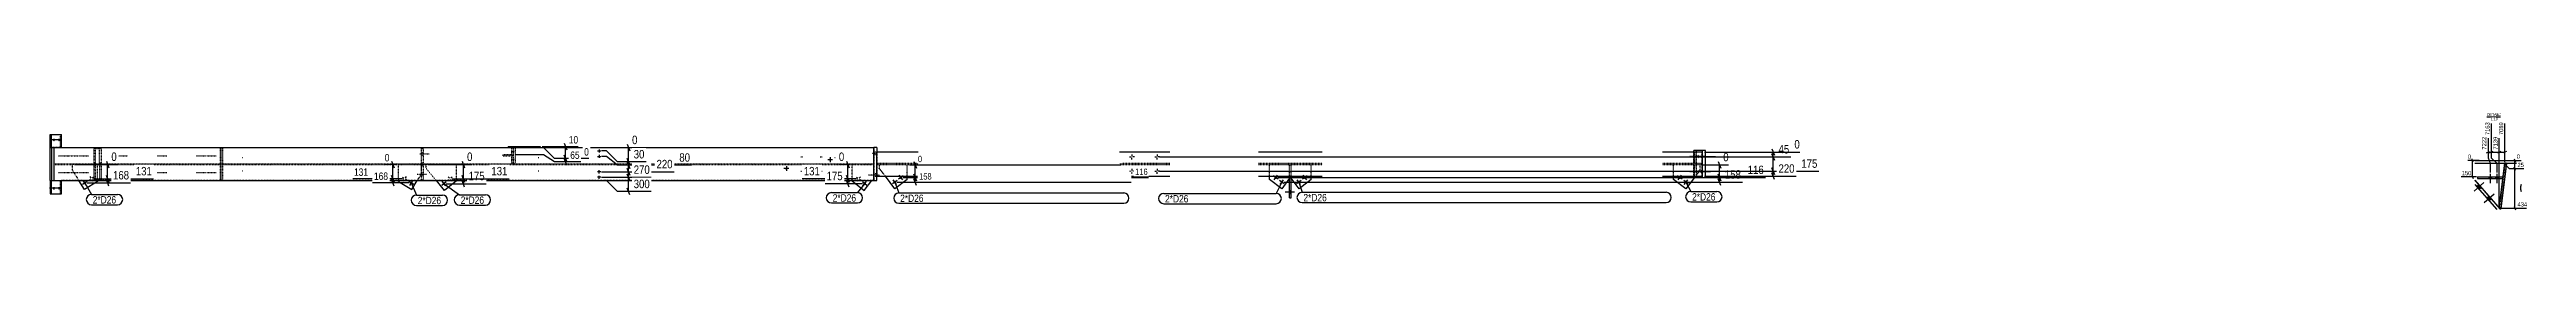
# Model space of a CAD drawing. Header units: millimetres. Extents: x 20 to 109594, y 16 to 5254.
# Drawn here: x 87003 to 109594, y 40 to 920 of the extents above; entities that cross this region are included whole.
import ezdxf

# ---------------------------------------------------------------- set-up
doc = ezdxf.new("R2010")
doc.units = ezdxf.units.MM
doc.linetypes.add('DXK_LINE_DOT2', pattern=[3.9198, 1.9599, -1.9599])
for name, color, linetype in [('MÅLSÆTNING', 7, 'Continuous'), ('STÅL', 7, 'Continuous'), ('TEKST', 7, 'Continuous')]:
    doc.layers.add(name, color=color, linetype=linetype)
doc.styles.add('Arial Narrow', font='ARIALN.TTF', dxfattribs={"height": 0.2})

msp = doc.modelspace()

# ---------------------------------------------------------------- hatches: boundary and pattern name
at = {"layer": 'STÅL', "linetype": 'Continuous'}
for color, points in [(96, [(87035, 676), (87035, 679), (87035, 681), (87036, 684), (87038, 686), (87039, 687), (87041, 688), (87042, 689), (87044, 689), (87046, 688), (87048, 687), (87049, 686), (87050, 684), (87051, 681), (87052, 679), (87052, 676), (87052, 673), (87051, 671), (87050, 668), (87049, 666), (87048, 665), (87046, 664), (87044, 663), (87042, 663), (87041, 664), (87039, 665), (87038, 666), (87036, 668), (87035, 671), (87035, 673)]), (96, [(87081, 676), (87081, 679), (87082, 681), (87083, 684), (87084, 686), (87085, 687), (87087, 688), (87089, 689), (87091, 689), (87092, 688), (87094, 687), (87095, 686), (87097, 684), (87098, 681), (87098, 679), (87098, 676), (87098, 673), (87098, 671), (87097, 668), (87095, 666), (87094, 665), (87092, 664), (87091, 663), (87089, 663), (87087, 664), (87085, 665), (87084, 666), (87083, 668), (87082, 671), (87081, 673)]), (4, [(92023, 576, -1), (92009, 576, -1)]), (4, [(92023, 526, -1), (92009, 526, -1)]), (96, [(94134, 496, -1), (94112, 496, -1)]), (96, [(102045, 526), (102045, 523), (102045, 519), (102044, 516), (102043, 514), (102042, 512), (102041, 510), (102040, 510), (102039, 510), (102038, 510), (102037, 512), (102036, 514), (102035, 516), (102034, 519), (102034, 523), (102034, 526), (102034, 529), (102034, 533), (102035, 536), (102036, 538), (102037, 540), (102038, 542), (102039, 542), (102040, 542), (102041, 542), (102042, 540), (102043, 538), (102044, 536), (102045, 533), (102045, 529)]), (96, [(102069, 526), (102069, 523), (102069, 519), (102069, 516), (102069, 514), (102068, 512), (102068, 510), (102068, 510), (102067, 510), (102067, 510), (102066, 512), (102066, 514), (102066, 516), (102066, 519), (102065, 523), (102065, 526), (102065, 529), (102066, 533), (102066, 536), (102066, 538), (102066, 540), (102067, 542), (102067, 542), (102068, 542), (102068, 542), (102068, 540), (102069, 538), (102069, 536), (102069, 533), (102069, 529)]), (96, [(87035, 236), (87035, 239), (87035, 241), (87036, 244), (87038, 246), (87039, 247), (87041, 248), (87042, 249), (87044, 249), (87046, 248), (87048, 247), (87049, 246), (87050, 244), (87051, 241), (87052, 239), (87052, 236), (87052, 233), (87051, 231), (87050, 228), (87049, 226), (87048, 225), (87046, 224), (87044, 223), (87042, 223), (87041, 224), (87039, 225), (87038, 226), (87036, 228), (87035, 231), (87035, 233)]), (96, [(87081, 236), (87081, 239), (87082, 241), (87083, 244), (87084, 246), (87085, 247), (87087, 248), (87089, 249), (87091, 249), (87092, 248), (87094, 247), (87095, 246), (87097, 244), (87098, 241), (87098, 239), (87098, 236), (87098, 233), (87098, 231), (87097, 228), (87095, 226), (87094, 225), (87092, 224), (87091, 223), (87089, 223), (87087, 224), (87085, 225), (87084, 226), (87083, 228), (87082, 231), (87081, 233)]), (96, [(87314, 278, -1), (87336, 292, -1)]), (96, [(90291, 292, -1), (90313, 278, -1)]), (96, [(90591, 270, -1), (90611, 286, -1)]), (4, [(92009, 386, -1), (92023, 386, -1)]), (4, [(92009, 336, -1), (92023, 336, -1)]), (96, [(93734, 416, -1), (93712, 416, -1)]), (96, [(94426, 286, -1), (94446, 270, -1)]), (96, [(94701, 285, -1), (94722, 300, -1)]), (96, [(94758, 326, -1), (94779, 342, -1)]), (96, [(98176, 342, -1), (98197, 326, -1)]), (96, [(98232, 300, -1), (98253, 285, -1)]), (96, [(98387, 285, -1), (98408, 300, -1)]), (96, [(98443, 326, -1), (98464, 342, -1)]), (96, [(101861, 342, -1), (101882, 326, -1)]), (96, [(101918, 300, -1), (101939, 285, -1)]), (96, [(102045, 386), (102045, 383), (102045, 379), (102044, 376), (102043, 374), (102042, 372), (102041, 370), (102040, 370), (102039, 370), (102038, 370), (102037, 372), (102036, 374), (102035, 376), (102034, 379), (102034, 383), (102034, 386), (102034, 389), (102034, 393), (102035, 396), (102036, 398), (102037, 400), (102038, 402), (102039, 402), (102040, 402), (102041, 402), (102042, 400), (102043, 398), (102044, 396), (102045, 393), (102045, 389)]), (96, [(102073, 386), (102073, 383), (102072, 379), (102072, 376), (102071, 374), (102070, 372), (102069, 370), (102068, 370), (102067, 370), (102066, 370), (102065, 372), (102064, 374), (102063, 376), (102062, 379), (102062, 383), (102062, 386), (102062, 389), (102062, 393), (102063, 396), (102064, 398), (102065, 400), (102066, 402), (102067, 402), (102068, 402), (102069, 402), (102070, 400), (102071, 398), (102072, 396), (102072, 393), (102073, 389)]), (96, [(109138, 253), (109160, 228), (109178, 245), (109157, 269)]), (96, [(109138, 253), (109160, 228), (109178, 245), (109157, 269)]), (96, [(109276, 339), (109250, 339), (109250, 324), (109276, 324)]), (96, [(109336, 339), (109310, 339), (109310, 324), (109336, 324)]), (4, [(98312, 213), (98312, 187), (98327, 187), (98327, 213)]), (4, [(98312, 213), (98312, 187), (98327, 187), (98327, 213)]), (96, [(109231, 148), (109252, 123), (109271, 140), (109249, 165)]), (96, [(109231, 148), (109252, 123), (109271, 140), (109249, 165)])]:
    msp.add_hatch(color=color, dxfattribs=at).paths.add_polyline_path(points)

# ---------------------------------------------------------------- linework, layer by layer
at = {"layer": 'MÅLSÆTNING', "color": 7, "linetype": 'Continuous'}
for p, q in [((109243, 693), (109243, 514)), ((87230, 453), (87616, 453)), ((87521, 483), (87545, 423)), ((87533, 322), (87533, 453)), ((90167, 453), (90060, 453)), ((90121, 483), (90145, 423)), ((90133, 322), (90133, 453)), ((91497, 616), (91824, 616)), ((91509, 606), (91497, 606)), ((91509, 606), (91497, 606)), ((91609, 506), (91509, 606)), ((91609, 506), (91509, 606)), ((91609, 476), (91509, 541)), ((91921, 506), (91609, 506)), ((91921, 506), (91609, 506)), ((91850, 476), (91609, 476)), ((91697, 646), (91721, 586)), ((91721, 476), (91697, 536)), ((91721, 446), (91697, 506)), ((91709, 506), (91709, 616)), ((91709, 476), (91709, 506)), ((92082, 576), (92036, 576)), ((92082, 576), (92036, 576)), ((92082, 526), (92036, 526)), ((92082, 526), (92036, 526)), ((92069, 606), (92365, 606)), ((92182, 476), (92082, 576)), ((92182, 476), (92082, 576)), ((92182, 446), (92082, 526)), ((92182, 446), (92082, 526)), ((92443, 476), (92182, 476)), ((92443, 476), (92182, 476)), ((92270, 636), (92294, 576)), ((92294, 446), (92270, 506)), ((92270, 506), (92294, 446)), ((92294, 416), (92270, 476)), ((92282, 476), (92282, 606)), ((92282, 446), (92282, 476)), ((94303, 453), (94202, 453)), ((94273, 483), (94297, 423)), ((94285, 322), (94285, 453)), ((94885, 480), (94909, 420)), ((97125, 521), (102884, 521)), ((102711, 551), (102735, 491)), ((102723, 391), (102723, 521)), ((109228, 558), (109258, 570)), ((109243, 564), (109273, 564)), ((109243, 514), (109263, 464)), ((109288, 570), (109258, 558)), ((109263, 464), (109263, 379)), ((109273, 514), (109323, 464)), ((109323, 464), (109323, 379)), ((109323, 464), (109323, 379)), ((109438, 414), (109388, 464)), ((109388, 464), (109407, 464)), ((109433, 489), (109530, 489)), ((109482, 504), (109494, 474)), ((109488, 414), (109488, 489)), ((87345, 285), (87742, 285)), ((87404, 322), (87950, 322)), ((87404, 322), (87950, 322)), ((87545, 292), (87521, 352)), ((87521, 352), (87545, 292)), ((87545, 255), (87521, 315)), ((87533, 285), (87533, 322)), ((90223, 322), (89768, 322)), ((90223, 322), (89768, 322)), ((90282, 285), (89950, 285)), ((90145, 292), (90121, 352)), ((90121, 352), (90145, 292)), ((90145, 255), (90121, 315)), ((90133, 285), (90133, 322)), ((90621, 278), (90986, 278)), ((90675, 322), (91194, 322)), ((90765, 352), (90789, 292)), ((90789, 248), (90765, 308)), ((90777, 278), (90777, 322)), ((92036, 336), (92491, 336)), ((92082, 306), (92064, 306)), ((92182, 206), (92082, 306)), ((92859, 446), (92182, 446)), ((92294, 306), (92270, 366)), ((92270, 366), (92294, 306)), ((92294, 176), (92270, 236)), ((92282, 206), (92282, 336)), ((94362, 322), (93868, 322)), ((94362, 322), (93868, 322)), ((94416, 278), (94076, 278)), ((94297, 292), (94273, 352)), ((94273, 352), (94297, 292)), ((94297, 248), (94273, 308)), ((94285, 278), (94285, 322)), ((94732, 292), (96869, 292)), ((94788, 334), (97025, 334)), ((94788, 334), (97025, 334)), ((94846, 450), (96774, 450)), ((94909, 304), (94885, 364)), ((94909, 262), (94885, 322)), ((94897, 334), (94897, 450)), ((94897, 292), (94897, 334)), ((97125, 391), (103141, 391)), ((98207, 334), (102652, 334)), ((98263, 292), (102444, 292)), ((102222, 364), (102246, 304)), ((102246, 262), (102222, 322)), ((102234, 292), (102234, 334)), ((102735, 361), (102711, 421)), ((109138, 339), (108997, 339)), ((109095, 354), (109107, 324)), ((109569, 414), (109438, 414)), ((109494, 399), (109482, 429)), ((92491, 206), (92182, 206)), ((109356, 55), (109593, 55)), ((109482, 70), (109494, 40))]:
    msp.add_line(p, q, dxfattribs=at)
at = {"layer": 'STÅL', "color": 2, "linetype": 'Continuous'}
for p, q in [((87009, 606), (87009, 726)), ((87009, 726), (87113, 726)), ((87020, 606), (87020, 726)), ((87113, 606), (87113, 726)), ((87005, 606), (87005, 306)), ((87005, 606), (87046, 606)), ((87024, 306), (87024, 606)), ((87046, 306), (87046, 606)), ((87046, 606), (94522, 606)), ((94522, 306), (94522, 606)), ((94547, 606), (94522, 606)), ((94547, 606), (94547, 566)), ((94926, 566), (94547, 566)), ((94547, 346), (94547, 566)), ((97220, 566), (96760, 566)), ((98611, 566), (98029, 566)), ((102078, 566), (101714, 566)), ((102105, 581), (101999, 581)), ((101999, 566), (101999, 581)), ((102078, 346), (102078, 566)), ((102080, 331), (102080, 581)), ((102105, 331), (102105, 581)), ((109122, 489), (109546, 489)), ((109122, 464), (109546, 464)), ((109346, 55), (109397, 464)), ((109412, 463), (109361, 53)), ((109403, 464), (109412, 463)), ((87005, 306), (87046, 306)), ((87009, 306), (87009, 186)), ((87020, 186), (87020, 306)), ((87046, 306), (94522, 306)), ((87113, 186), (87113, 306)), ((94522, 306), (94547, 306)), ((94547, 306), (94547, 346)), ((94547, 346), (94926, 346)), ((96760, 346), (97220, 346)), ((98029, 346), (98611, 346)), ((101714, 346), (102078, 346)), ((102105, 331), (102004, 331)), ((109122, 309), (109357, 43)), ((109122, 271), (109323, 43)), ((109148, 339), (109379, 339)), ((109148, 339), (109148, 324)), ((109148, 324), (109379, 324)), ((109260, 339), (109260, 324)), ((109379, 339), (109379, 324)), ((109546, 271), (109540, 250)), ((109540, 250), (109540, 227)), ((109540, 227), (109546, 208)), ((87009, 186), (87113, 186)), ((109361, 53), (109346, 55))]:
    msp.add_line(p, q, dxfattribs=at)
at = {"layer": 'STÅL', "color": 7, "linetype": 'DXK_LINE_DOT2'}
for p, q in [((87102, 606), (87102, 726)), ((87113, 606), (87009, 606)), ((87046, 606), (88564, 606)), ((87046, 459), (87409, 459)), ((87046, 453), (87046, 459)), ((87046, 453), (87210, 453)), ((87440, 453), (90187, 453)), ((87472, 459), (94522, 459)), ((87602, 453), (87602, 459)), ((87780, 453), (87780, 459)), ((88548, 453), (88548, 459)), ((88563, 306), (88563, 606)), ((88564, 606), (94525, 606)), ((88564, 306), (88564, 606)), ((88569, 306), (88569, 606)), ((88581, 606), (88581, 306)), ((90394, 453), (90434, 453)), ((90395, 459), (90395, 599)), ((90395, 599), (90410, 599)), ((90395, 467), (90410, 467)), ((90395, 313), (90395, 453)), ((90410, 599), (90410, 459)), ((90410, 453), (90410, 313)), ((90714, 453), (94323, 453)), ((92709, 453), (92709, 459)), ((92887, 453), (92887, 459)), ((93009, 453), (93009, 459)), ((93187, 453), (93187, 459)), ((93309, 453), (93309, 459)), ((93487, 459), (93487, 453)), ((94520, 306), (94520, 606)), ((94522, 606), (94522, 453)), ((94525, 306), (94525, 606)), ((94547, 566), (94547, 346)), ((94926, 462), (94547, 462)), ((97220, 462), (96760, 462)), ((98611, 462), (98029, 462)), ((102072, 462), (101714, 462)), ((101999, 331), (101999, 566)), ((102004, 346), (102004, 566)), ((102006, 566), (102006, 486)), ((102006, 486), (102007, 477)), ((102007, 477), (102007, 469)), ((102007, 469), (102008, 464)), ((102008, 464), (102009, 462)), ((102024, 331), (102024, 581)), ((102072, 462), (102074, 464)), ((102074, 464), (102075, 469)), ((102075, 486), (102075, 566)), ((102075, 477), (102075, 486)), ((102075, 469), (102075, 477)), ((109122, 464), (109546, 464)), ((109397, 465), (109346, 55)), ((109361, 53), (109412, 463)), ((109396, 457), (109411, 455)), ((109412, 463), (109397, 465)), ((87009, 306), (87113, 306)), ((87102, 186), (87102, 306)), ((88564, 306), (87113, 306)), ((94525, 306), (88564, 306)), ((90395, 445), (90410, 445)), ((90410, 313), (90395, 313)), ((94522, 328), (94522, 306)), ((94926, 450), (94547, 450)), ((97220, 450), (96760, 450)), ((98611, 450), (98029, 450)), ((102072, 450), (101714, 450)), ((102004, 331), (101999, 331)), ((102007, 435), (102006, 426)), ((102006, 346), (102006, 426)), ((102008, 448), (102007, 443)), ((102007, 443), (102007, 435)), ((102009, 450), (102008, 448)), ((102074, 448), (102072, 450)), ((102075, 443), (102074, 448)), ((102075, 435), (102075, 443)), ((102075, 426), (102075, 435)), ((102075, 346), (102075, 426)), ((109122, 309), (109357, 43)), ((109346, 55), (109361, 53)), ((109347, 63), (109362, 61))]:
    msp.add_line(p, q, dxfattribs=at)
at = {"layer": 'STÅL', "color": 96, "linetype": 'Continuous'}
for p, q in [((87067, 676), (87003, 676)), ((87113, 676), (87049, 676)), ((94145, 496), (94101, 496)), ((94123, 518), (94123, 474)), ((102108, 526), (101990, 526)), ((102049, 526), (102196, 526)), ((87067, 236), (87003, 236)), ((87113, 236), (87050, 236)), ((87347, 299), (87303, 271)), ((87339, 263), (87311, 307)), ((87362, 308), (87377, 318)), ((87371, 344), (87380, 329)), ((87398, 300), (87389, 315)), ((87406, 336), (87392, 327)), ((90221, 336), (90235, 327)), ((90229, 300), (90238, 315)), ((90257, 344), (90247, 329)), ((90265, 308), (90250, 318)), ((90324, 271), (90280, 299)), ((90289, 263), (90316, 307)), ((90621, 295), (90580, 262)), ((90617, 258), (90584, 298)), ((90635, 306), (90648, 317)), ((90639, 342), (90650, 329)), ((90672, 302), (90661, 315)), ((90675, 338), (90662, 328)), ((93745, 416), (93701, 416)), ((93723, 438), (93723, 394)), ((94362, 338), (94375, 328)), ((94365, 302), (94376, 315)), ((94398, 342), (94387, 329)), ((94402, 306), (94389, 317)), ((94457, 262), (94416, 295)), ((94420, 258), (94453, 298)), ((94733, 308), (94691, 277)), ((94727, 272), (94696, 313)), ((94789, 349), (94747, 319)), ((94784, 313), (94753, 355)), ((98208, 319), (98166, 349)), ((98171, 313), (98202, 355)), ((98264, 277), (98222, 308)), ((98227, 272), (98258, 313)), ((98418, 308), (98376, 277)), ((98412, 272), (98382, 313)), ((98474, 349), (98432, 319)), ((98469, 313), (98438, 355)), ((101893, 319), (101851, 349)), ((101856, 313), (101887, 355)), ((101949, 277), (101907, 308)), ((101913, 272), (101944, 313)), ((102108, 386), (101990, 386)), ((102151, 386), (102003, 386)), ((109116, 211), (109205, 290)), ((109116, 211), (109205, 290)), ((109138, 253), (109157, 269)), ((109138, 253), (109157, 269)), ((109160, 228), (109178, 245)), ((109160, 228), (109178, 245)), ((109250, 339), (109250, 324)), ((109263, 369), (109263, 284)), ((109276, 339), (109276, 324)), ((109310, 339), (109310, 324)), ((109323, 369), (109323, 284)), ((109336, 339), (109336, 324)), ((109209, 107), (109298, 185)), ((109209, 107), (109298, 185)), ((109231, 148), (109249, 165)), ((109231, 148), (109249, 165)), ((109252, 123), (109271, 140)), ((109252, 123), (109271, 140))]:
    msp.add_line(p, q, dxfattribs=at)
at = {"layer": 'STÅL', "color": 96, "linetype": 'DXK_LINE_DOT2'}
for p, q in [((87085, 531), (87174, 531)), ((87177, 531), (87266, 531)), ((87270, 531), (87359, 531)), ((87627, 531), (87716, 531)), ((87984, 531), (88074, 531)), ((88341, 531), (88430, 531)), ((88434, 531), (88523, 531)), ((88759, 516), (88765, 516)), ((91214, 571), (91242, 571)), ((91214, 501), (91242, 501)), ((91460, 516), (91466, 516)), ((94161, 516), (94167, 516)), ((94507, 556), (94547, 556)), ((94522, 569), (94547, 569)), ((94522, 543), (94547, 543)), ((102080, 526), (101962, 526)), ((87085, 381), (87174, 381)), ((87177, 381), (87266, 381)), ((87270, 381), (87359, 381)), ((87627, 381), (87716, 381)), ((87984, 381), (88074, 381)), ((88341, 381), (88430, 381)), ((88434, 381), (88523, 381)), ((88759, 396), (88765, 396)), ((90440, 363), (90355, 363)), ((90410, 376), (90395, 376)), ((90410, 350), (90395, 350)), ((91460, 396), (91466, 396)), ((94161, 396), (94167, 396)), ((94577, 356), (94472, 356)), ((94547, 369), (94522, 369)), ((94547, 343), (94522, 343)), ((102080, 386), (101962, 386))]:
    msp.add_line(p, q, dxfattribs=at)
at = {"layer": 'STÅL', "color": 30, "linetype": 'DXK_LINE_DOT2'}
for p, q in [((87440, 453), (87210, 453)), ((87210, 453), (87210, 403)), ((87408, 599), (87408, 467)), ((87408, 599), (87473, 599)), ((87408, 467), (87409, 459)), ((87408, 467), (87423, 467)), ((87408, 445), (87409, 453)), ((87409, 459), (87472, 459)), ((87409, 453), (87472, 453)), ((87423, 467), (87423, 599)), ((87424, 459), (87423, 467)), ((87423, 445), (87424, 453)), ((87440, 306), (87440, 453)), ((87457, 459), (87458, 467)), ((87458, 445), (87457, 453)), ((87458, 467), (87458, 599)), ((87458, 467), (87473, 467)), ((87473, 467), (87472, 459)), ((87472, 453), (87473, 445)), ((87473, 599), (87473, 467)), ((90187, 453), (90394, 453)), ((90187, 306), (90187, 453)), ((90394, 365), (90394, 453)), ((90714, 453), (90434, 453)), ((90434, 453), (90434, 423)), ((90714, 305), (90714, 453)), ((91234, 541), (91136, 541)), ((91136, 541), (91136, 531)), ((91136, 531), (91234, 531)), ((91220, 606), (91187, 606)), ((91220, 606), (91249, 606)), ((91220, 466), (91220, 606)), ((91249, 466), (91220, 466)), ((91222, 531), (91222, 541)), ((91234, 466), (91234, 606)), ((91234, 541), (91234, 606)), ((91234, 531), (91234, 541)), ((91234, 466), (91234, 531)), ((91249, 606), (91249, 466)), ((91477, 606), (91249, 606)), ((91331, 606), (91331, 616)), ((94323, 453), (94522, 453)), ((94323, 305), (94323, 453)), ((94522, 328), (94522, 453)), ((87210, 403), (87271, 306)), ((87423, 445), (87408, 445)), ((87408, 445), (87408, 313)), ((87473, 313), (87408, 313)), ((87423, 313), (87423, 445)), ((87473, 445), (87458, 445)), ((87458, 445), (87458, 313)), ((87473, 445), (87473, 313)), ((90357, 306), (90394, 365)), ((90434, 423), (90531, 306)), ((94504, 306), (94522, 328)), ((94569, 450), (94569, 420)), ((94626, 346), (94569, 420)), ((94826, 346), (94826, 450)), ((98129, 346), (98129, 450)), ((98312, 346), (98312, 450)), ((98312, 346), (98312, 450)), ((98327, 346), (98327, 450)), ((98328, 346), (98328, 450)), ((98511, 346), (98511, 450)), ((101814, 346), (101814, 450)), ((102016, 346), (102057, 400)), ((102057, 400), (102057, 450))]:
    msp.add_line(p, q, dxfattribs=at)
at = {"layer": 'STÅL', "color": 4, "linetype": 'DXK_LINE_DOT2'}
for p, q in [((90380, 549), (90465, 549)), ((90395, 562), (90410, 562)), ((90395, 536), (90410, 536)), ((93855, 521), (93873, 521)), ((94032, 521), (94050, 521)), ((93855, 391), (93873, 391)), ((94032, 391), (94050, 391))]:
    msp.add_line(p, q, dxfattribs=at)
at = {"layer": 'STÅL', "color": 4, "linetype": 'Continuous'}
for p, q in [((91187, 616), (91477, 616)), ((91187, 616), (91187, 606)), ((91336, 606), (91336, 616)), ((91477, 616), (91477, 606)), ((92002, 576), (92030, 576)), ((92002, 526), (92030, 526)), ((92016, 590), (92016, 562)), ((92016, 540), (92016, 512)), ((96853, 521), (96868, 521)), ((96875, 543), (96875, 528)), ((96875, 499), (96875, 514)), ((96897, 521), (96882, 521)), ((97083, 521), (97098, 521)), ((97105, 543), (97105, 528)), ((97105, 499), (97105, 514)), ((97127, 521), (97112, 521)), ((87321, 224), (87271, 306)), ((87440, 298), (87321, 224)), ((87440, 306), (87440, 298)), ((90187, 298), (90187, 306)), ((90187, 298), (90306, 224)), ((90306, 224), (90357, 306)), ((90605, 217), (90531, 306)), ((90714, 305), (90605, 217)), ((90714, 306), (90714, 305)), ((92030, 386), (92002, 386)), ((92030, 336), (92002, 336)), ((92016, 372), (92016, 400)), ((92016, 322), (92016, 350)), ((94323, 306), (94323, 305)), ((94323, 305), (94432, 217)), ((94432, 217), (94504, 306)), ((94713, 231), (94626, 346)), ((94826, 315), (94713, 231)), ((94826, 315), (94826, 346)), ((96853, 391), (96868, 391)), ((96875, 413), (96875, 398)), ((96875, 369), (96875, 384)), ((96897, 391), (96882, 391)), ((97083, 391), (97098, 391)), ((97105, 413), (97105, 398)), ((97105, 369), (97105, 384)), ((97127, 391), (97112, 391)), ((98129, 315), (98129, 346)), ((98241, 231), (98129, 315)), ((98312, 328), (98241, 231)), ((98312, 328), (98312, 346)), ((98312, 150), (98312, 346)), ((98327, 150), (98327, 346)), ((98328, 328), (98328, 346)), ((98399, 231), (98328, 328)), ((98511, 315), (98399, 231)), ((98511, 315), (98511, 346)), ((101814, 315), (101814, 346)), ((101927, 231), (101814, 315)), ((102016, 346), (101927, 231)), ((98357, 200), (98272, 200)), ((98357, 200), (98272, 200)), ((98327, 213), (98312, 213)), ((98327, 213), (98312, 213)), ((98327, 187), (98312, 187)), ((98327, 187), (98312, 187)), ((98312, 150), (98327, 150))]:
    msp.add_line(p, q, dxfattribs=at)
at = {"layer": 'TEKST', "color": 246, "linetype": 'Continuous'}
msp.add_line((109233, 887), (109356, 887), dxfattribs=at)

# ---------------------------------------------------------------- next in the draw order: wipeouts: each hides what was drawn before it
at = {"color": 0, "linetype": 'Continuous'}
for points, layer in [([(91838, 630), (91838, 728), (91725, 728), (91725, 630)], 'MÅLSÆTNING'), ([(92381, 622), (92381, 734), (92300, 734), (92300, 622)], 'MÅLSÆTNING'), ([(87632, 469), (87632, 581), (87551, 581), (87551, 469)], 'MÅLSÆTNING'), ([(90117, 467), (90117, 565), (90046, 565), (90046, 467)], 'MÅLSÆTNING'), ([(94267, 469), (94267, 581), (94186, 581), (94186, 469)], 'MÅLSÆTNING'), ([(96786, 462), (96786, 546), (94911, 546), (94911, 462)], 'MÅLSÆTNING'), ([(102885, 537), (102885, 649), (102756, 649), (102756, 537)], 'MÅLSÆTNING'), ([(109538, 497), (109538, 553), (109497, 553), (109497, 497)], 'MÅLSÆTNING'), ([(87952, 338), (87952, 450), (87774, 450), (87774, 338)], 'MÅLSÆTNING'), ([(89922, 336), (89922, 434), (89766, 434), (89766, 336)], 'MÅLSÆTNING'), ([(91195, 338), (91195, 450), (91017, 450), (91017, 338)], 'MÅLSÆTNING'), ([(94045, 338), (94045, 450), (93866, 450), (93866, 338)], 'MÅLSÆTNING'), ([(109329, 895), (109329, 920), (109233, 920), (109233, 895)], 'TEKST')]:
    msp.add_wipeout(points, dxfattribs=at).dxf.layer = layer
at = {"color": 0}
for points in [[(87611, 98), (87611, 168), (87397, 168), (87397, 98)], [(90966, 95), (90966, 165), (90753, 165), (90753, 95)], [(96788, 112), (96788, 182), (94761, 182), (94761, 112)], [(98179, 108), (98179, 178), (97177, 178), (97177, 108)], [(101735, 118), (101735, 188), (98439, 188), (98439, 118)]]:
    msp.add_wipeout(points, dxfattribs=at).dxf.layer = 'TEKST'

# ---------------------------------------------------------------- next in the draw order: linework, layer by layer
at = {"layer": 'MÅLSÆTNING', "color": 7, "linetype": 'Continuous'}
for p, q in [((91509, 541), (91254, 541)), ((91697, 536), (91721, 476)), ((109438, 414), (109388, 464)), ((109388, 464), (109407, 464)), ((94885, 364), (94909, 304)), ((109569, 414), (109438, 414)), ((109494, 399), (109482, 429)), ((109488, 55), (109488, 414))]:
    msp.add_line(p, q, dxfattribs=at)

# ---------------------------------------------------------------- next in the draw order: texts
at = {"layer": 'MÅLSÆTNING', "color": 3, "linetype": 'Continuous', "style": 'Arial Narrow'}
for s, height, p in [('10', 66.8, (91739, 644)), ('0', 76.4, (92316, 638)), ('0', 76.4, (87567, 485)), ('0', 66.8, (90060, 481)), ('0', 76.4, (94202, 485)), ('0', 57.3, (94923, 474)), ('45', 76.4, (102772, 553)), ('0', 38.2, (109505, 505))]:
    msp.add_text(s, height=height, dxfattribs=at).set_placement(p)

# ---------------------------------------------------------------- next in the draw order: wipeouts: each hides what was drawn before it
at = {"color": 0, "linetype": 'Continuous'}
for points, layer in [([(102653, 350), (102653, 462), (102475, 462), (102475, 350)], 'MÅLSÆTNING'), ([(90987, 294), (90987, 406), (90809, 406), (90809, 294)], 'MÅLSÆTNING'), ([(97026, 346), (97026, 430), (96892, 430), (96892, 346)], 'MÅLSÆTNING'), ([(109356, 895), (109356, 920), (109337, 920), (109337, 895)], 'TEKST')]:
    msp.add_wipeout(points, dxfattribs=at).dxf.layer = layer
at = {"color": 0}
for points in [[(87611, 98), (87611, 168), (87397, 168), (87397, 98)], [(90966, 95), (90966, 165), (90753, 165), (90753, 95)], [(96788, 112), (96788, 182), (94761, 182), (94761, 112)], [(98179, 108), (98179, 178), (97177, 178), (97177, 108)], [(101735, 118), (101735, 188), (98439, 188), (98439, 118)]]:
    msp.add_wipeout(points, dxfattribs=at).dxf.layer = 'TEKST'

# ---------------------------------------------------------------- next in the draw order: linework, layer by layer
at = {"layer": 'MÅLSÆTNING', "color": 7, "linetype": 'Continuous'}
for p, q in [((90454, 453), (90859, 453)), ((90765, 483), (90789, 423)), ((90777, 322), (90777, 453)), ((102711, 596), (102735, 536)), ((102735, 491), (102711, 551)), ((102723, 521), (102723, 566)), ((90675, 322), (91194, 322)), ((90789, 292), (90765, 352)), ((102711, 421), (102735, 361)), ((102735, 316), (102711, 376)), ((102723, 346), (102723, 391))]:
    msp.add_line(p, q, dxfattribs=at)
at = {"layer": 'TEKST', "color": 7, "linetype": 'Continuous'}
for p, q in [((87325, 285), (87385, 180)), ((90601, 278), (90741, 177)), ((94712, 292), (94749, 194)), ((98243, 292), (98191, 190)), ((98397, 292), (98427, 200)), ((87385, 180), (87623, 180)), ((87385, 86), (87623, 86)), ((90741, 177), (90978, 177)), ((90741, 83), (90978, 83)), ((94749, 100), (96800, 100)), ((97165, 190), (98191, 190)), ((97165, 96), (98191, 96)), ((98427, 200), (101747, 200)), ((98427, 106), (101747, 106))]:
    msp.add_line(p, q, dxfattribs=at)
for centre, start, end in [((87385, 133), 90, 270), ((87623, 133), 270, 90), ((90741, 130), 90, 270), ((90978, 130), 270, 90), ((94749, 147), 90, 270), ((97165, 143), 90, 270), ((98191, 143), 270, 90), ((98427, 153), 90, 270), ((101747, 153), 270, 90)]:
    msp.add_arc(centre, 47, start, end, dxfattribs=at)

# ---------------------------------------------------------------- next in the draw order: texts
at = {"layer": 'MÅLSÆTNING', "color": 3, "linetype": 'Continuous', "style": 'Arial Narrow'}
for s, p in [('175', (90825, 310)), ('131', (91033, 354))]:
    msp.add_text(s, height=76.4, dxfattribs=at).set_placement(p)
at = {"layer": 'TEKST', "color": 3, "style": 'Arial Narrow'}
for p in [(87397, 98), (90753, 95), (94761, 112), (97177, 108), (98439, 118)]:
    msp.add_text('2*D26', height=66.8, dxfattribs=at).set_placement(p)

# ---------------------------------------------------------------- next in the draw order: wipeouts: each hides what was drawn before it
at = {"color": 0, "linetype": 'Continuous'}
for points, layer in [([(91935, 520), (91935, 618), (91865, 618), (91865, 520)], 'MÅLSÆTNING'), ([(92444, 492), (92444, 604), (92315, 604), (92315, 492)], 'MÅLSÆTNING'), ([(109569, 422), (109569, 478), (109504, 478), (109504, 422)], 'MÅLSÆTNING'), ([(87744, 301), (87744, 413), (87566, 413), (87566, 301)], 'MÅLSÆTNING'), ([(90104, 299), (90104, 397), (89948, 397), (89948, 299)], 'MÅLSÆTNING'), ([(94253, 294), (94253, 406), (94074, 406), (94074, 294)], 'MÅLSÆTNING'), ([(96870, 304), (96870, 388), (94922, 388), (94922, 304)], 'MÅLSÆTNING'), ([(102445, 308), (102445, 420), (102267, 420), (102267, 308)], 'MÅLSÆTNING'), ([(109594, 63), (109594, 119), (109504, 119), (109504, 63)], 'MÅLSÆTNING'), ([(109321, 855), (109321, 880), (109268, 880), (109268, 855)], 'TEKST')]:
    msp.add_wipeout(points, dxfattribs=at).dxf.layer = layer

# ---------------------------------------------------------------- next in the draw order: linework, layer by layer
at = {"layer": 'MÅLSÆTNING', "color": 7, "linetype": 'Continuous'}
for p, q in [((109273, 825), (109273, 514)), ((109397, 474), (109397, 825)), ((92270, 476), (92294, 416)), ((102222, 480), (102246, 420)), ((109412, 570), (109382, 558)), ((92036, 386), (92699, 386)), ((92859, 446), (92182, 446)), ((92294, 356), (92270, 416)), ((92270, 416), (92294, 356)), ((92282, 386), (92282, 446)), ((92282, 336), (92282, 386)), ((98207, 334), (102652, 334)), ((102077, 450), (102317, 450)), ((102098, 346), (102933, 346)), ((102246, 304), (102222, 364)), ((102234, 334), (102234, 450))]:
    msp.add_line(p, q, dxfattribs=at)
at = {"layer": 'TEKST', "color": 7, "linetype": 'Continuous'}
msp.add_line((94749, 194), (96800, 194), dxfattribs=at)
msp.add_arc((96800, 147), 47, 270, 90, dxfattribs=at)

# ---------------------------------------------------------------- next in the draw order: texts
at = {"layer": 'MÅLSÆTNING', "color": 3, "linetype": 'Continuous', "style": 'Arial Narrow'}
for s, height, p in [('30', 76.4, (92331, 508)), ('25', 38.2, (109512, 430)), ('168', 76.4, (87582, 317)), ('131', 76.4, (87790, 354)), ('131', 66.8, (89780, 350)), ('168', 66.8, (89962, 313)), ('131', 76.4, (93882, 354)), ('175', 76.4, (94090, 310)), ('158', 57.3, (94934, 316)), ('116', 57.3, (96904, 358)), ('158', 76.4, (102283, 324)), ('116', 76.4, (102491, 366)), ('434', 38.2, (109512, 71))]:
    msp.add_text(s, height=height, dxfattribs=at).set_placement(p)
at = {"layer": 'TEKST', "color": 96, "linetype": 'Continuous', "style": 'Arial Narrow'}
for s, p in [('DETAIL', (109233, 895)), ('C', (109337, 895)), ('1:10', (109268, 855))]:
    msp.add_text(s, height=23.9, dxfattribs=at).set_placement(p)

# ---------------------------------------------------------------- next in the draw order: wipeouts: each hides what was drawn before it
at = {"color": 0, "linetype": 'Continuous'}
for points in [[(90875, 469), (90875, 581), (90795, 581), (90795, 469)], [(91851, 490), (91851, 588), (91738, 588), (91738, 490)]]:
    msp.add_wipeout(points, dxfattribs=at).dxf.layer = 'MÅLSÆTNING'
at = {"color": 0}
for points in [[(90574, 92), (90574, 162), (90361, 162), (90361, 92)], [(94359, 115), (94359, 185), (94146, 185), (94146, 115)]]:
    msp.add_wipeout(points, dxfattribs=at).dxf.layer = 'TEKST'

# ---------------------------------------------------------------- next in the draw order: texts
at = {"layer": 'MÅLSÆTNING', "color": 3, "linetype": 'Continuous', "style": 'Arial Narrow'}
for s, height, p in [('0', 76.4, (90811, 485)), ('65', 66.8, (91752, 504)), ('0', 66.8, (91879, 534))]:
    msp.add_text(s, height=height, dxfattribs=at).set_placement(p)

# ---------------------------------------------------------------- next in the draw order: wipeouts: each hides what was drawn before it
at = {"color": 0, "linetype": 'Continuous'}
for points in [[(109265, 826), (109209, 826), (109209, 712), (109265, 712)], [(92860, 462), (92860, 574), (92731, 574), (92731, 462)], [(102333, 466), (102333, 578), (102252, 578), (102252, 466)]]:
    msp.add_wipeout(points, dxfattribs=at).dxf.layer = 'MÅLSÆTNING'
at = {"color": 0}
for points in [[(90574, 92), (90574, 162), (90361, 162), (90361, 92)], [(94359, 115), (94359, 185), (94146, 185), (94146, 115)], [(102198, 125), (102198, 195), (101984, 195), (101984, 125)]]:
    msp.add_wipeout(points, dxfattribs=at).dxf.layer = 'TEKST'

# ---------------------------------------------------------------- next in the draw order: linework, layer by layer
at = {"layer": 'MÅLSÆTNING', "color": 7, "linetype": 'Continuous'}
for p, q in [((97125, 521), (102884, 521)), ((102098, 566), (102966, 566)), ((92036, 386), (92699, 386)), ((97125, 391), (103141, 391))]:
    msp.add_line(p, q, dxfattribs=at)
at = {"layer": 'TEKST', "color": 7, "linetype": 'Continuous'}
for p, q in [((90302, 285), (90349, 174)), ((94436, 278), (94371, 197)), ((90349, 174), (90586, 174)), ((90349, 80), (90586, 80)), ((94134, 197), (94371, 197)), ((94134, 103), (94371, 103))]:
    msp.add_line(p, q, dxfattribs=at)
for centre, start, end in [((90349, 127), 90, 270), ((90586, 127), 270, 90), ((94134, 150), 90, 270), ((94371, 150), 270, 90)]:
    msp.add_arc(centre, 47, start, end, dxfattribs=at)

# ---------------------------------------------------------------- next in the draw order: texts
at = {"layer": 'MÅLSÆTNING', "color": 3, "linetype": 'Continuous', "style": 'Arial Narrow'}
for s, p in [('80', (92747, 478)), ('0', (102268, 482))]:
    msp.add_text(s, height=76.4, dxfattribs=at).set_placement(p)
at = {"layer": 'TEKST', "color": 3, "style": 'Arial Narrow'}
for p in [(90361, 92), (94146, 115)]:
    msp.add_text('2*D26', height=66.8, dxfattribs=at).set_placement(p)

# ---------------------------------------------------------------- next in the draw order: wipeouts: each hides what was drawn before it
at = {"color": 0, "linetype": 'Continuous'}
msp.add_wipeout([(109235, 694), (109179, 694), (109179, 580), (109235, 580)], dxfattribs=at).dxf.layer = 'MÅLSÆTNING'
at = {"color": 0}
msp.add_wipeout([(102198, 125), (102198, 195), (101984, 195), (101984, 125)], dxfattribs=at).dxf.layer = 'TEKST'

# ---------------------------------------------------------------- next in the draw order: linework, layer by layer
at = {"layer": 'MÅLSÆTNING', "color": 7, "linetype": 'Continuous'}
for p, q in [((109346, 65), (109346, 693)), ((109162, 489), (109060, 489)), ((109107, 474), (109095, 504)), ((109101, 339), (109101, 489)), ((109258, 558), (109288, 570)), ((109273, 564), (109346, 564)), ((109273, 514), (109323, 464)), ((109331, 558), (109361, 570)), ((109361, 570), (109331, 558)), ((109346, 564), (109397, 564))]:
    msp.add_line(p, q, dxfattribs=at)
at = {"layer": 'TEKST', "color": 7, "linetype": 'Continuous'}
for p, q in [((101928, 292), (101972, 207)), ((101972, 207), (102210, 207)), ((101972, 113), (102210, 113))]:
    msp.add_line(p, q, dxfattribs=at)
for centre, start, end in [((101972, 160), 90, 270), ((102210, 160), 270, 90)]:
    msp.add_arc(centre, 47, start, end, dxfattribs=at)

# ---------------------------------------------------------------- next in the draw order: texts
at = {"layer": 'MÅLSÆTNING', "color": 3, "linetype": 'Continuous', "style": 'Arial Narrow'}
for s, p in [('7222', (109227, 588)), ('7163', (109257, 720))]:
    msp.add_text(s, height=38.2, rotation=90.0002, dxfattribs=at).set_placement(p)
at = {"layer": 'TEKST', "color": 3, "style": 'Arial Narrow'}
msp.add_text('2*D26', height=66.8, dxfattribs=at).set_placement((101984, 125))

# ---------------------------------------------------------------- next in the draw order: wipeouts: each hides what was drawn before it
at = {"color": 0, "linetype": 'Continuous'}
for points in [[(102982, 582), (102982, 694), (102901, 694), (102901, 582)], [(92701, 402), (92701, 514), (92523, 514), (92523, 402)]]:
    msp.add_wipeout(points, dxfattribs=at).dxf.layer = 'MÅLSÆTNING'

# ---------------------------------------------------------------- next in the draw order: linework, layer by layer
at = {"layer": 'MÅLSÆTNING', "color": 7, "linetype": 'Continuous'}
msp.add_line((92036, 336), (92491, 336), dxfattribs=at)

# ---------------------------------------------------------------- next in the draw order: texts
at = {"layer": 'MÅLSÆTNING', "color": 3, "linetype": 'Continuous', "style": 'Arial Narrow'}
for s, p in [('220', (92539, 418)), ('0', (102917, 598))]:
    msp.add_text(s, height=76.4, dxfattribs=at).set_placement(p)

# ---------------------------------------------------------------- next in the draw order: wipeouts: each hides what was drawn before it
at = {"color": 0, "linetype": 'Continuous'}
for points in [[(109389, 826), (109333, 826), (109333, 712), (109389, 712)], [(109092, 497), (109092, 553), (109052, 553), (109052, 497)]]:
    msp.add_wipeout(points, dxfattribs=at).dxf.layer = 'MÅLSÆTNING'

# ---------------------------------------------------------------- next in the draw order: linework, layer by layer
at = {"layer": 'MÅLSÆTNING', "color": 7, "linetype": 'Continuous'}
for p, q in [((109273, 825), (109273, 514)), ((109346, 65), (109346, 693))]:
    msp.add_line(p, q, dxfattribs=at)

# ---------------------------------------------------------------- next in the draw order: texts
at = {"layer": 'MÅLSÆTNING', "color": 3, "linetype": 'Continuous', "style": 'Arial Narrow'}
msp.add_text('7089', height=38.2, rotation=90.0002, dxfattribs=at).set_placement((109381, 720))

# ---------------------------------------------------------------- next in the draw order: wipeouts: each hides what was drawn before it
at = {"color": 0, "linetype": 'Continuous'}
for points in [[(92493, 352), (92493, 464), (92315, 464), (92315, 352)], [(103142, 407), (103142, 519), (102964, 519), (102964, 407)], [(109085, 347), (109085, 403), (108996, 403), (108996, 347)]]:
    msp.add_wipeout(points, dxfattribs=at).dxf.layer = 'MÅLSÆTNING'

# ---------------------------------------------------------------- next in the draw order: texts
at = {"layer": 'MÅLSÆTNING', "color": 3, "linetype": 'Continuous', "style": 'Arial Narrow'}
for s, p in [('0', (109060, 505)), ('150', (109004, 355))]:
    msp.add_text(s, height=38.2, dxfattribs=at).set_placement(p)

# ---------------------------------------------------------------- next in the draw order: wipeouts: each hides what was drawn before it
at = {"color": 0, "linetype": 'Continuous'}
for points in [[(109338, 694), (109282, 694), (109282, 580), (109338, 580)], [(102934, 362), (102934, 474), (102756, 474), (102756, 362)], [(92493, 222), (92493, 334), (92315, 334), (92315, 222)]]:
    msp.add_wipeout(points, dxfattribs=at).dxf.layer = 'MÅLSÆTNING'

# ---------------------------------------------------------------- next in the draw order: texts
at = {"layer": 'MÅLSÆTNING', "color": 3, "linetype": 'Continuous', "style": 'Arial Narrow'}
msp.add_text('7139', height=38.2, rotation=90.0002, dxfattribs=at).set_placement((109330, 588))
for s, p in [('220', (102772, 378)), ('175', (102980, 423)), ('300', (92331, 238)), ('270', (92331, 368))]:
    msp.add_text(s, height=76.4, dxfattribs=at).set_placement(p)

doc.saveas('drawing.dxf')
